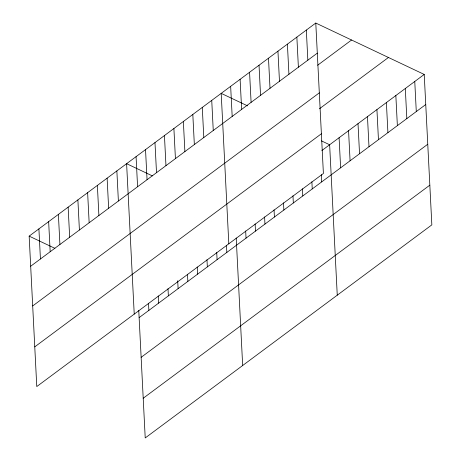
<?xml version="1.0" encoding="UTF-8"?>
<svg xmlns="http://www.w3.org/2000/svg" width="461" height="461" viewBox="0 0 461 461"><rect width="100%" height="100%" fill="white"/><g stroke="black" fill="none" stroke-linecap="round" stroke-linejoin="round"><path stroke-width="0.69" d="M315.779 23.05L323.397 173.474L36.776 386.56L29.158 236.13L315.779 23.05L424.224 74.44L431.842 224.87L145.221 437.95L138.761 310.455M30.685 266.228L317.306 53.148M317.629 65.243L351.564 40.009M32.696 305.937L319.317 92.857M319.444 108.773L388.439 57.481M34.765 346.851L321.386 133.771M321.847 150.551L424.224 74.44M139.124 317.623L425.745 104.538M141.135 357.327L427.756 144.247M143.21 398.241L429.831 185.161M247.563 105.863L221.194 93.364L228.817 243.794M321.473 140.893L329.638 144.76L337.256 295.184M152.349 175.883L126.608 163.684L134.232 314.108M29.158 236.13L54.899 248.329M414.762 81.476L416.289 111.574M405.305 88.506L406.827 118.604M395.843 95.536L397.37 125.634M386.387 102.567L387.914 132.664M376.931 109.603L378.452 139.7M367.469 116.633L368.996 146.731M358.013 123.663L359.54 153.761M348.556 130.694L350.078 160.791M339.094 137.73L340.621 167.827M321.34 174.725L321.703 181.888M306.323 30.08L307.844 60.178M311.884 181.755L312.247 188.918M296.861 37.111L298.388 67.208M302.422 188.785L302.785 195.954M287.405 44.147L288.926 74.244M292.966 195.816L293.329 202.984M277.943 51.177L279.47 81.274M283.503 202.846L283.867 210.014M268.486 58.207L270.013 88.305M274.047 209.882L274.41 217.045M259.03 65.237L260.551 95.335M264.591 216.912L264.954 224.081M249.568 72.273L251.095 102.371M255.129 223.942L255.492 231.111M240.112 79.304L241.639 109.401M245.673 230.973L246.036 238.141M230.656 86.334L232.177 116.431M236.211 238.009L242.67 365.504M226.466 245.252L226.829 252.421M211.737 100.4L213.259 130.498M216.722 252.495L217.085 259.664M202.275 107.43L203.802 137.528M206.977 259.739L207.341 266.907M192.819 114.461L194.346 144.558M197.233 266.988L197.596 274.151M183.363 121.491L184.884 151.588M187.489 274.232L187.852 281.394M173.901 128.527L175.428 158.624M177.704 280.761L178.107 288.644M164.444 135.557L165.966 165.655M168 288.719L168.363 295.887M154.982 142.587L156.51 172.685M158.25 295.968L158.613 303.131M145.526 149.618L147.053 179.715M148.505 303.211L148.868 310.374M136.07 156.654L137.591 186.751M116.864 170.927L118.391 201.025M107.119 178.171L108.646 208.268M97.375 185.42L98.896 215.518M87.63 192.663L89.152 222.761M77.886 199.907L79.407 230.004M68.136 207.15L69.663 237.248M58.391 214.4L59.918 244.497M48.647 221.643L50.174 251.741M38.903 228.887L40.43 258.984"/></g></svg>
